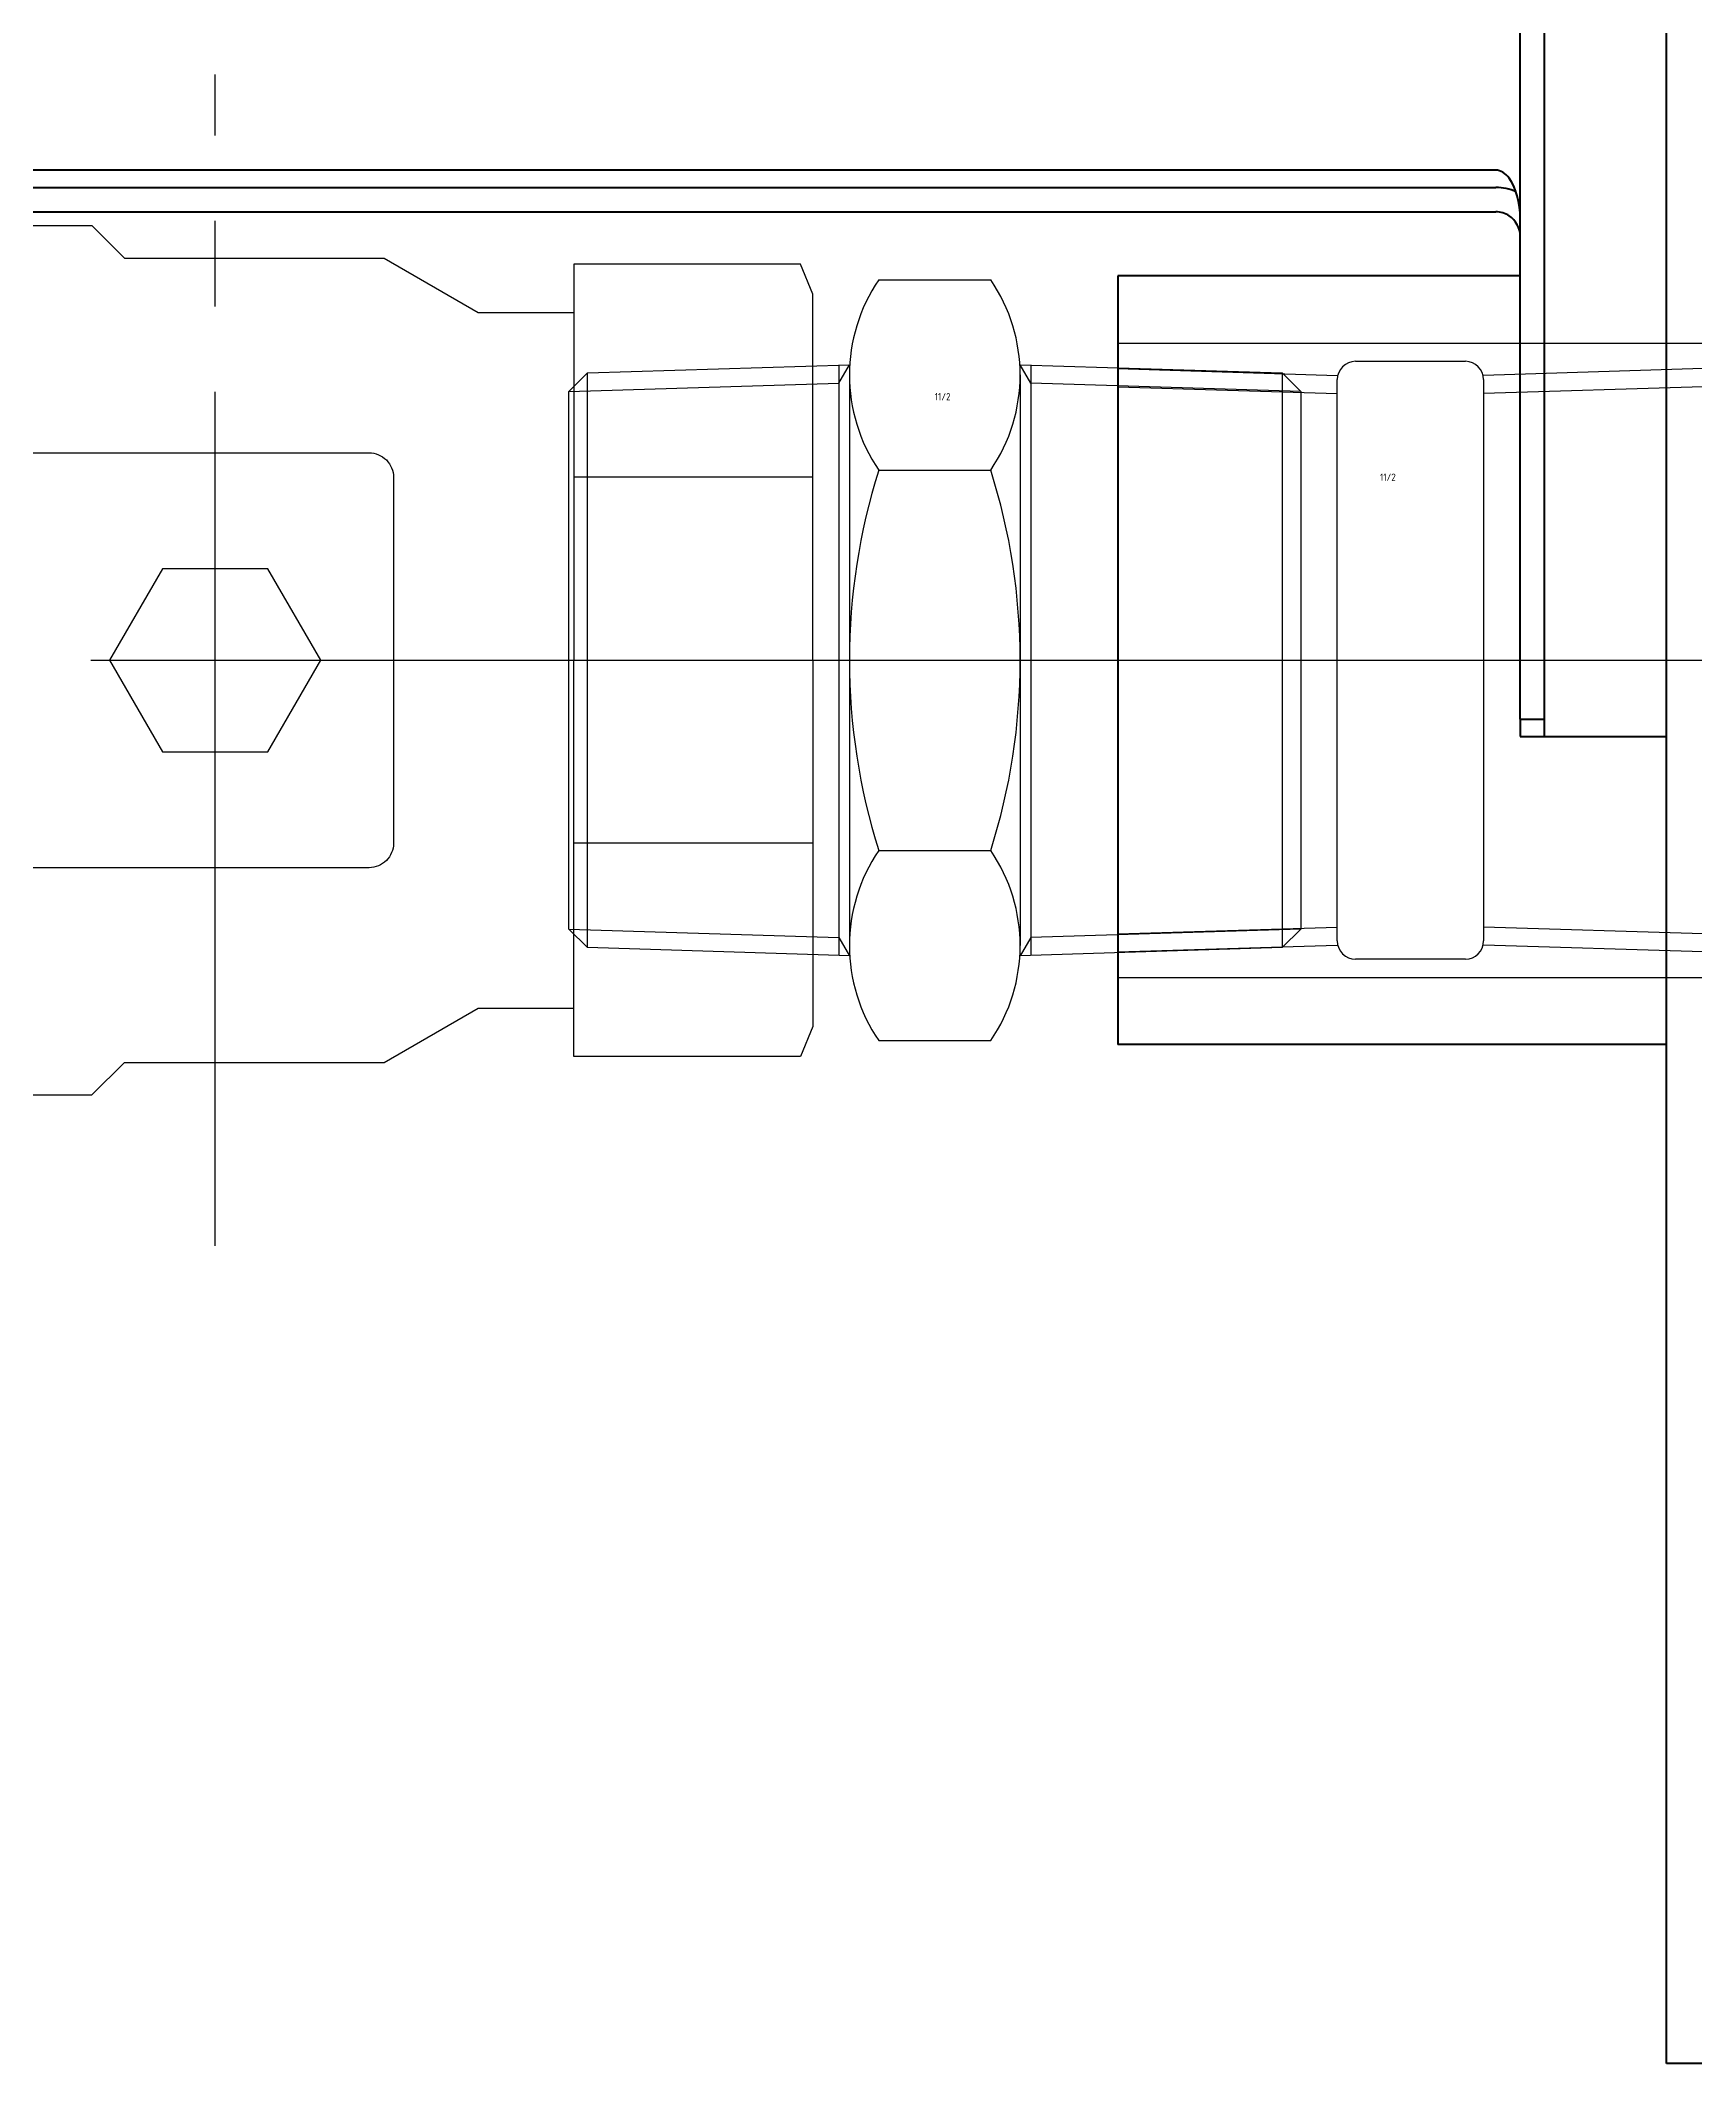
# Model space of a CAD drawing. Header units: millimetres. Extents: x 4969 to 37601, y -771 to 6478.
# Drawn here: x 18821.3 to 18956.9, y 4912.7 to 5078.5 of the extents above; entities that cross this region are included whole.
import ezdxf

# ---------------------------------------------------------------- set-up
doc = ezdxf.new("R2010")
doc.units = ezdxf.units.MM
doc.header["$LTSCALE"] = 7
doc.header["$MEASUREMENT"] = 0
doc.linetypes.add('CENTER1', pattern=[13, 10, -1, 1, -1])
doc.layers.get('0').update_dxf_attribs({"linetype": 'CONTINUOUS'})
for name, color, linetype in [('BOM-T', 4, 'CONTINUOUS'), ('CENTER', 1, 'CENTER1'), ('THIN', 3, 'CONTINUOUS')]:
    doc.layers.add(name, color=color, linetype=linetype)
doc.layers.add('가시적인 것(ISO)', color=3, linetype='CONTINUOUS', lineweight=40)
doc.styles.get("Standard").update_dxf_attribs({"font": 'ISOCP'})

# ---------------------------------------------------------------- blocks, each defined once
blk = doc.blocks.new('A$C74D05467')
for p, q in [((-70, 26), (-22, 26)), ((-70, 26), (-70, -26)), ((-22, 26), (-22, -26)), ((-50.5, 24.5), (-41.5, 24.5)), ((-20.78, -24.3), (-20.78, 24.3)), ((0, 24.3), (0, -24.3)), ((-70, 22.42), (-52, 21.86)), ((-52, -23), (-52, 23)), ((-40, 23), (-40, -23)), ((-22, 22.42), (-40, 21.86)), ((-70, -22.42), (-52, -21.86)), ((-22, -22.42), (-40, -21.86)), ((-41.5, -24.5), (-50.5, -24.5)), ((-70, -26), (-22, -26))]:
    blk.add_line(p, q)
blk.add_lwpolyline([(0, 24.3), (-20.78, 24.3), (-22, 22.4), (-22, -22.4), (-20.78, -24.3), (0, -24.3)])
for centre, start, end in [((-50.5, 23), 90.0038, 180), ((-41.5, 23), 0, 90), ((-50.5, -23), 180.0038, 269.9962), ((-41.5, -23), 270, 359.9962)]:
    blk.add_arc(centre, 1.5, start, end)
at = {"layer": 'CENTER'}
for p, q in [((-70, 0), (-54, 0)), ((-54, 0), (-38, 0)), ((-38, 0), (-22, 0)), ((-22, 0), (0, 0))]:
    blk.add_line(p, q, dxfattribs=at)
at = {"layer": 'THIN'}
for p, q in [((-70, 23.9), (-52, 23.34)), ((-22, 23.9), (-40, 23.34)), ((-70, -23.9), (-52, -23.34)), ((-22, -23.9), (-40, -23.34))]:
    blk.add_line(p, q, dxfattribs=at)
at = {"layer": 'BOM-T', "color": 4}
blk.add_text('11/2', height=0.6, dxfattribs=at).set_placement((-48.5, 14.7))
blk = doc.blocks.new('A$C48B232A6')
for p, q in [((-34.59, 31.18), (-25.41, 31.18)), ((-60, 22.03), (-58.47, 23.55)), ((-58.47, 23.55), (-37, 24.22)), ((-58.47, -23.55), (-58.47, 23.55)), ((-37.87, 24.2), (-37.87, -24.2)), ((-37, 23.38), (-37, -23.38)), ((-23, 24.22), (-1.53, 23.55)), ((-23, 23.38), (-23, -23.38)), ((-22.13, 24.2), (-22.13, -24.2)), ((-1.53, 23.55), (0, 22.03)), ((-1.53, 23.55), (-1.53, -23.55)), ((-60, -22.03), (-60, 22.03)), ((0, 22.03), (0, -22.03)), ((-40, 15), (-59.6, 15)), ((-34.59, 15.59), (-25.41, 15.59)), ((-40, -15), (-59.6, -15)), ((-34.59, -15.59), (-25.41, -15.59)), ((-58.47, -23.55), (-60, -22.03)), ((0, -22.03), (-1.53, -23.55)), ((-37, -24.22), (-58.47, -23.55)), ((-1.53, -23.55), (-23, -24.22)), ((-25.41, -31.18), (-34.59, -31.18))]:
    blk.add_line(p, q)
for points in [[(-118.4, 17), (-118.4, 37.5), (-109.69, 37.5), (-107.81, 35.63), (-99.1, 35.63), (-96.43, 32.95), (-75.15, 32.95), (-67.44, 28.5), (-59.6, 28.5)], [(-40, 0), (-40, 30), (-41.02, 32.47), (-59.6, 32.47), (-59.6, 0)], [(-40, 0), (-40, -30), (-41.02, -32.47), (-59.6, -32.47), (-59.6, 0)], [(-118.4, -17), (-118.4, -37.5), (-109.69, -37.5), (-107.81, -35.62), (-99.1, -35.62), (-96.43, -32.95), (-75.15, -32.95), (-67.44, -28.5), (-59.6, -28.5)]]:
    blk.add_lwpolyline(points)
blk.add_lwpolyline([(-272.25, -17, -0.414214), (-274.25, -15), (-274.25, 15, -0.414214), (-272.25, 17), (-76.38, 17, -0.414214), (-74.38, 15), (-74.38, -15, -0.414214), (-76.38, -17)], format="xyb", close=True)
blk.add_lwpolyline([(-84.67, 7.5), (-93.33, 7.5), (-97.66, 0), (-93.33, -7.5), (-84.67, -7.5), (-80.34, 0)], close=True)
for centre, radius, start, end in [((-23.2, 23.38), 13.8, 145.6155, 214.3841), ((-36.8, 23.38), 13.8, 325.6159, 34.3845), ((14.59, 0), 51.59, 162.4121, 197.588), ((-74.59, 0), 51.59, 342.4121, 17.588), ((-23.2, -23.38), 13.8, 145.6159, 214.3845), ((-36.8, -23.38), 13.8, 325.6155, 34.3841)]:
    blk.add_arc(centre, radius, start, end)
at = {"layer": 'CENTER'}
for p, q in [((-89, -48), (-89, 48)), ((-281.2, 0), (-38, 0)), ((-60, 0), (0, 0))]:
    blk.add_line(p, q, dxfattribs=at)
at = {"layer": 'THIN'}
for p, q in [((-37.87, 22.72), (-37, 24.22)), ((-22.13, 22.72), (-23, 24.22)), ((-60, 22.03), (-37.87, 22.72)), ((0, 22.03), (-22.13, 22.72)), ((-60, -22.03), (-37.87, -22.72)), ((-37.87, -22.72), (-37, -24.22)), ((-22.13, -22.72), (-23, -24.22)), ((0, -22.03), (-22.13, -22.72))]:
    blk.add_line(p, q, dxfattribs=at)
at = {"layer": 'BOM-T', "color": 4}
blk.add_text('11/2', height=0.6, dxfattribs=at).set_placement((-30, 21.3))

msp = doc.modelspace()

# ---------------------------------------------------------------- linework, layer by layer
at = {"layer": '가시적인 것(ISO)'}
for p, q in [((18954.629, 4912.706), (18954.629, 5510.206)), ((18942.629, 5022.87), (18942.629, 5400.041)), ((18944.629, 5022.87), (18944.629, 5400.041)), ((18944.629, 5021.456), (18944.629, 5211.456)), ((18940.629, 5067.87), (18598.629, 5067.87)), ((18598.629, 5066.456), (18940.629, 5066.456)), ((18598.629, 5064.456), (18940.629, 5064.456)), ((18909.629, 5059.206), (18909.629, 4996.206)), ((18942.629, 5059.206), (18909.629, 5059.206)), ((18942.629, 5022.87), (18944.629, 5022.87)), ((18942.629, 5022.87), (18942.629, 5021.456)), ((18942.629, 5021.456), (18944.629, 5021.456)), ((18944.629, 5021.456), (18954.629, 5021.456)), ((18954.629, 4996.206), (18909.629, 4996.206)), ((18976.629, 4912.706), (18954.629, 4912.706))]:
    msp.add_line(p, q, dxfattribs=at)
msp.add_arc((18940.629, 5062.456), 4, 65.4434, 90, dxfattribs=at)
for points in [[(18942.629, 5063.87), (18942.629, 5065.19), (18942.278, 5066.49), (18941.726, 5067.214), (18941.402, 5067.639), (18941.016, 5067.87), (18940.629, 5067.87)], [(18942.629, 5062.456), (18942.629, 5063.116), (18942.278, 5063.766), (18941.726, 5064.128), (18941.402, 5064.34), (18941.016, 5064.456), (18940.629, 5064.456)]]:
    msp.add_open_spline(points, degree=3, knots=[-1.5707963, -1.5707963, -1.5707963, -1.5707963, -0.5807255, -0.5807255, -0.5807255, 0, 0, 0, 0], dxfattribs=at)

# ---------------------------------------------------------------- block references
for name, p in [('A$C48B232A6', (18924.629, 5027.706)), ('A$C74D05467', (18979.629, 5027.706))]:
    msp.add_blockref(name, p)

doc.saveas('drawing.dxf')
